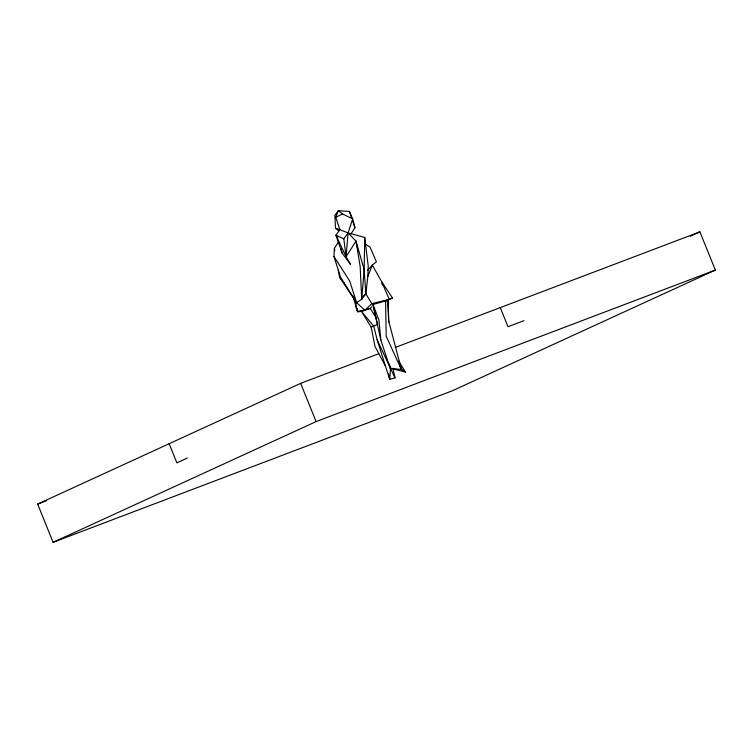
<?xml version="1.0" encoding="UTF-8"?>
<svg xmlns="http://www.w3.org/2000/svg" width="753" height="753" viewBox="0 0 753 753"><rect width="100%" height="100%" fill="white"/><g stroke="black" fill="none" stroke-linecap="round" stroke-linejoin="round"><path stroke-width="1.13" d="M364.574 243.68L369.977 246.965L376.368 261.771L372.293 265.065L381.686 281.726L389.226 299.346L385.564 300.974L386.204 336.243L401.415 369.554L405.387 372.057L398.732 361.092M350.907 234.004L354.964 227.764L352.649 218.897L349.411 211.452L338.342 210.689L334.887 215.292L335.48 228.15L348.121 232.903L364.744 237.477L364.151 269.536L361.704 299.261L356.593 302.687L339.49 277.085L338.266 270.186M389.226 299.346L371.831 303.638L365.836 293.821L364.151 269.536L356.009 241.176L346.06 256.679L343.82 238.833L335.96 235.256L346.06 256.679L350.625 264.557L342.031 252.961L335.96 235.256L339.829 229.514L335.687 217.259L338.342 210.689L342.606 213.993L352.649 218.897L348.121 232.903L356.009 241.176L360.169 266.506L361.704 299.261L365.836 293.821L367.831 276.492L368.236 266.186L364.744 237.477M371.831 303.638L364.979 310.245L356.593 302.687L340.629 277.433L333.984 256.585L334.388 248.321L338.172 242.485M361.704 299.261L361.835 297.011M346.06 256.679L348.121 232.903L343.82 238.833M367.831 276.492L372.293 265.065L367.68 270.346M371.737 306.81L370.25 308.401L361.515 311.469L357.703 311.686L356.602 310.227L355.708 303.271M363.322 296.24L365.836 293.821M335.687 217.259L342.606 213.993M395.231 347.472L699.904 231.849L715.35 270.073L452.355 390.788L53.096 542.311L37.65 504.086L300.645 383.362L378.74 353.731M187.393 458.012L176.87 462.841L169.143 443.724M690.285 236.263L699.904 231.849M53.096 542.311L316.091 421.595L715.35 270.073M377.695 324.364L371.163 327.15L375.013 346.521L385.432 366.099L389.743 379.343L394.986 377.865L393.057 368.895M402.911 369.619L405.387 372.057L390.11 368.17L380.82 339.989L372.97 304.485L385.564 300.974L392.586 298.15L381.686 281.726L382.364 285.114M37.65 504.086L46.451 500.745M523.966 320.656L507.993 326.717L500.274 307.61M385.564 300.974L387.917 300.278L388.849 322.077M389.753 298.762L392.586 298.15M364.979 310.245L357.703 311.686L353.712 298.932M390.11 368.17L401.415 369.554L388.576 320.524L387.917 300.278M335.48 228.15L338.925 231.058M339.49 277.085L344.234 283.25M333.984 256.585L349.712 281.029L356.593 302.687L352.95 295.976M335.96 235.256L337.786 238.136M376.735 318.773L370.25 308.401L357.703 311.686L357.195 308.288M371.163 327.15L361.515 311.469L373.733 326.115L377.112 339.678L385.432 366.099M394.986 377.865L377.112 339.678M300.645 383.362L316.091 421.595M399.466 364.32L401.415 369.554M349.411 211.452L351.632 217.975M352.743 221.241L354.964 227.764M389.405 364.094L390.487 368.612L389.743 379.343L388.614 373.959M377.545 324.449L372.97 304.485L378.928 320.044L380.82 339.989M356.009 241.176L357.186 246.918M357.656 249.215L358.127 251.511M341.147 248.622L342.031 252.961M334.388 248.321L334.793 250.617"/></g></svg>
